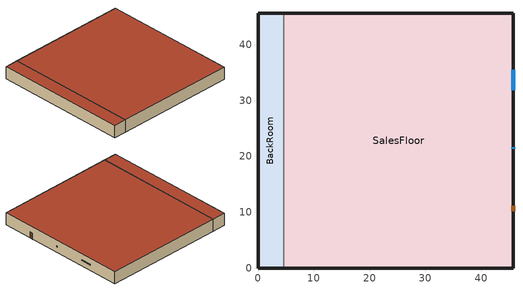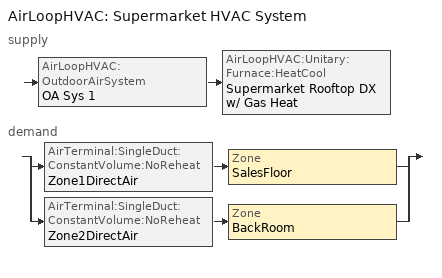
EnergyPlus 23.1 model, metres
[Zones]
BackRoom
 floor ground (BotFloorConstruction): 0,0 0,45.72 4.57,45.72 4.57,0 z0
 wall outside (FaceBrkIns4LWConcBlkGyp_R-11): 4.57,45.72 0,45.72 0,0 4.57,0 z0:4.27
 wall to SalesFloor (IntWallConstruction): 4.57,0 4.57,45.72 z0:4.27
 roof outside (SlagFeltIns6LWConcGapAcoTile_R-11): 4.57,0 4.57,45.72 0,45.72 0,0 z4.27
SalesFloor
 floor ground (BotFloorConstruction): 4.57,0 4.57,45.72 45.72,45.72 45.72,0 z0
 wall outside (FaceBrkIns4LWConcBlkGyp_R-11): 4.57,0 45.72,0 45.72,45.72 4.57,45.72 z0:4.27
 window (WinLib_1001): 45.72,31.85 45.72,35.51 z1.98:2.29
 window (WinLib_2003): 45.72,21.33 45.72,21.64 z1.98:2.29
 door (DoorConstruction): 45.72,10.21 45.72,11.12 z0:2.13
 roof outside (SlagFeltIns6LWConcGapAcoTile_R-11): 45.72,0 45.72,45.72 4.57,45.72 4.57,0 z4.27
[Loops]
AirLoopHVAC 'Supermarket HVAC System'
 supply: AirLoopHVAC:OutdoorAirSystem 'OA Sys 1' > AirLoopHVAC:Unitary:Furnace:HeatCool 'Supermarket Rooftop DX w/ Gas Heat'
 demand: split
  | AirTerminal:SingleDuct:ConstantVolume:NoReheat 'Zone1DirectAir' > Zone 'SalesFloor'
  | AirTerminal:SingleDuct:ConstantVolume:NoReheat 'Zone2DirectAir' > Zone 'BackRoom'
[Building]
None: Loads convergence tolerance value=0.04; Maximum number of warmup days=50; Minimum number of warmup days=6; North axis=0; Solar distribution=MinimalShadowing; Temperature convergence tolerance value=0.4; Terrain=Suburbs
[Site:GroundTemperature:BuildingSurface]
21, 21.5, 22, 22.2, 22.2, 22.2, 22.2, 22.2, 22.2, 22, 21.5, 21
[Site:Location]
Miami Intl Ap_FL_USA Design_Conditions: Elevation=11; Latitude=25.82; Longitude=-80.3; Time zone=-5
[SizingPeriod:DesignDay] Barometric pressure=101193; Day of month=21; Daylight saving time indicator=No; Humidity condition type=WetBulb; Rain indicator=No; Snow indicator=No; Solar model indicator=ASHRAEClearSky
Name | Daily dry bulb temperature range | Day type | Maximum dry bulb temperature | Month | Sky clearness | Wetbulb or dewpoint at maximum dry bulb | Wind direction | Wind speed
Miami Intl Ap Ann Clg .4% Condns DB=>MWB | 6.7 | SummerDesignDay | 33.2 | 7 | 1 | 25.3 | 140 | 4.5
Miami Intl Ap Ann Htg 99.6% Condns DB | 0 | WinterDesignDay | 8.7 | 1 | 0 | 8.7 | 340 | 3.8
[Construction]
BotFloorConstruction: StoreSlab
DoorConstruction: WoodForDoor
FaceBrkIns4LWConcBlkGyp_R-11: HF-A2, R-11, HF-C2, HF-E1
FurnitureConstruction: FurnitureMaterial
IntWallConstruction: GypForInterior, AirGap, ConcForInterior, AirGap, GypForInterior
SlagFeltIns6LWConcGapAcoTile_R-11: HF-E2, HF-E3, R-11, HF-C15, AirGap, HF-E5
WinLib_1001: CLEAR 6MM
WinLib_2003: CLEAR 6MM, AIR 6MM, CLEAR 6MM
[Material] Thermal absorptance=0.9
Name | Conductivity | Density | Roughness | Solar absorptance | Specific heat | Thickness | Visible absorptance
ConcForInterior | 0.5708 | 609 | Smooth | 0.65 | 837 | 0.2033 | 0.65
FurnitureMaterial | 11 | 544.62 | MediumSmooth | 0.78 | 1210 | 0.1 | 0.78
GypForInterior; HF-E1 | 0.7264 | 1602 | Smooth | 0.92 | 837 | 0.0191 | 0.92
HF-A2 | 1.332 | 2082 | Smooth | 0.93 | 920 | 0.1016 | 0.93
HF-C2 | 0.3805 | 609 | Smooth | 0.65 | 837 | 0.1015 | 0.65
HF-C15 | 0.173 | 641 | Smooth | 0.65 | 837 | 0.1524 | 0.65
HF-E2 | 1.436 | 881 | Smooth | 0.55 | 1674 | 0.0127 | 0.55
HF-E3 | 0.1903 | 1121 | Smooth | 0.75 | 1674 | 0.0095 | 0.75
HF-E5 | 0.0605 | 481 | Smooth | 0.32 | 837 | 0.0191 | 0.32
StoreSlab | 1.73 | 2243 | Smooth | 0.65 | 837 | 0.1524 | 0.65
WoodForDoor | 0.1211 | 593 | Smooth | 0.78 | 2510 | 0.0635 | 0.78
[Material:AirGap]
AirGap: Thermal resistance=0.1762
[Material:NoMass]
R-11: Roughness=Rough; Solar absorptance=0.75; Thermal absorptance=0.9; Thermal resistance=1.935938; Visible absorptance=0.75
[WindowMaterial:Gas]
AIR 6MM: Gas type=Air; Thickness=0.0063
[WindowMaterial:Glazing]
CLEAR 6MM: Back side infrared hemispherical emissivity=0.84; Back side solar reflectance at normal incidence=0.071; Back side visible reflectance at normal incidence=0.08; Conductivity=0.9; Front side infrared hemispherical emissivity=0.84; Front side solar reflectance at normal incidence=0.071; Front side visible reflectance at normal incidence=0.08; Infrared transmittance at normal incidence=0; Optical data type=SpectralAverage; Solar transmittance at normal incidence=0.775; Thickness=0.006; Visible transmittance at normal incidence=0.881
[AirLoopHVAC]
Supermarket HVAC System: Design supply air flow rate=5.5
[AirLoopHVAC:Unitary:Furnace:HeatCool]
Supermarket Rooftop DX w/ Gas Heat: Availability schedule=FanAndCoilAvailSched; Controlling zone or thermostat location=SalesFloor; Cooling coil=Furnace ACDXCoil 1; Cooling supply air flow rate=5.5; Dehumidification control type=CoolReheat; Fan placement=BlowThrough; Heating coil=Furnace Heating Coil 1; Heating supply air flow rate=5.5; Maximum supply air temperature=80; No load supply air flow rate=5.5; Reheat coil=Humidistat Reheat Coil 1; Supply air fan operating mode schedule=ContinuousFanSchedule; Supply fan=Supply Fan 1
[AirTerminal:SingleDuct:ConstantVolume:NoReheat] Availability schedule=FanAndCoilAvailSched
Name | Maximum air flow rate
Zone1DirectAir | 5.225
Zone2DirectAir | 0.275
[AvailabilityManager:Scheduled]
Name | Schedule
Furnace 1 Avail | FanAndCoilAvailSched
Outdoor Air 1 Avail | OutdoorAirAvailSched
[Coil:Cooling:DX:SingleSpeed]
Furnace ACDXCoil 1: 2023 rated evaporator fan power per volume flow rate=934.4; Availability schedule=FanAndCoilAvailSched; Energy input ratio function of flow fraction curve=WindACEIRFFF; Energy input ratio function of temperature curve=WindACEIRFT; Gross rated cooling cop=3; Gross rated sensible heat ratio=0.8; Gross rated total cooling capacity=100000; Latent capacity time constant=45; Maximum cycling rate=3; Nominal time for condensate removal to begin=1000; Part load fraction correlation curve=WindACPLFFPLR; Rated air flow rate=5.5; Ratio of initial moisture evaporation rate and steady state latent capacity=1.5; Total cooling capacity function of flow fraction curve=WindACCoolCapFFF; Total cooling capacity function of temperature curve=WindACCoolCapFT
[Coil:Heating:Fuel] Availability schedule=FanAndCoilAvailSched; Burner efficiency=0.8; Fuel type=NaturalGas; Nominal capacity=100000
Furnace Heating Coil 1; Humidistat Reheat Coil 1
[Controller:OutdoorAir]
OA Controller 1: Economizer control action type=ModulateFlow; Economizer control type=NoEconomizer; Lockout type=NoLockout; Maximum outdoor air flow rate=1.4; Minimum limit type=FixedMinimum; Minimum outdoor air flow rate=0.25; Minimum outdoor air schedule=OAFractionSched
[ElectricEquipment] Design level calculation method=EquipmentLevel; Fraction lost=0
Name | Design level | Fraction latent | Fraction radiant | Schedule | Zone or zonelist or space or spacelist
BackRoom ElecEq 1 | 150 | 0 | 0.25 | Elec_Equip_Sch | BackRoom
SalesFloor ElecEq 1 | 1500 | 0 | 0.1 | Register_Equip_Sch | SalesFloor
SalesFloor ElecEq 2 | 15000 | 0.05 | 0.4 | Bakery_Equip_Sch | SalesFloor
SalesFloor ElecEq 3 | 600 | 0 | 0.25 | Elec_Equip_Sch | SalesFloor
[Fan:OnOff]
Supply Fan 1: Availability schedule=FanAndCoilAvailSched; Fan total efficiency=0.7; Maximum flow rate=5.5; Motor efficiency=0.9; Motor in airstream fraction=1; Pressure rise=600
[InternalMass] Construction=FurnitureConstruction
Name | Zone or zonelist | Surface area
BackRoom_Furniture1; BackRoom_Furniture2 | BackRoom | 95
SalesFloor_Furniture1; SalesFloor_Furniture2 | SalesFloor | 845
[Lights] Design level calculation method=LightingLevel; End use subcategory=GeneralLights; Fraction radiant=0.37; Fraction replaceable=0; Fraction visible=0.18; Return air fraction=0; Schedule=Lighting_Sch
Name | Lighting level | Zone or zonelist or space or spacelist
BackRoom Lights 1 | 1500 | BackRoom
SalesFloor Lights 1 | 45000 | SalesFloor
[People] Activity level schedule=Activity_Shopping_Sch; Fraction radiant=0.2; Number of people calculation method=People; Number of people schedule=People_Shopping_Sch
Name | Number of people | Zone or zonelist or space or spacelist
BackRoom People 1 | 10 | BackRoom
SalesFloor People 1 | 150 | SalesFloor
[Refrigeration:Case] Zone=SalesFloor; Rated ambient relative humidity=55; Rated ambient temperature=23.88; Rated runtime fraction=0.85
Name | Anti sweat heater control type | Availability schedule | Case anti sweat heater power per unit length | Case defrost drip down schedule | Case defrost power per unit length | Case defrost schedule | Case defrost type | Case height | Case length | Case lighting schedule | Case operating temperature | Design evaporator temperature or brine inlet temperature | Fraction of anti sweat heater energy to case | Fraction of lighting energy to case | Humidity at zero anti sweat heater energy | Latent case credit curve | Latent case credit curve type | Operating case fan power per unit length | Rated latent heat ratio | Rated total cooling capacity per unit length | Refrigerated case restocking schedule | Standard case fan power per unit length | Standard case lighting power per unit length | Under case hvac return air fraction | Case credit fraction schedule | Defrost energy correction curve | Defrost energy correction curve type | Minimum anti sweat heater power per unit length
FishDisplayCase | None | CaseCleanedOnMonday | 0 | CaseDripDownSched | 0 | CaseDefrostSched | OffCycle | 0 | 15 | CaseLightingSched | 1.1 | -6.67 | 0.2 | 0.9 | 0 | RHCubic_LatentEnergyMult | RelativeHumidityMethod | 0 | 0.1 | 288.4 | CaseStockingSched | 0 | 41.56 | 0.05
GlassDoorFrozenFoodA | HeatBalanceMethod | CaseOperatingSched | 218.7 | CaseDripDownSched2 | 1106.5 | CaseDefrostSched2 | HotGasWithTemperatureTermination | 1.5 | 3.97 | CaseLightingSched | -23.3 | -26.7 | 0.2 | 1 | 1.5 | SingleShelfHorizontal_LatentEnergyMult | CaseTemperatureMethod | 57.9 | 0.13 | 615.8 | CaseStockingSched | 57.9 | 99.8 | 0.1 | CaseCreditReductionSched | SingleShelfHorizontal_DefrostEnergyMult | CaseTemperatureMethod | 0
GlassDoorFrozenFoodB | HeatBalanceMethod | CaseOperatingSched | 218.7 | CaseDripDownSched4 | 1106.5 | CaseDefrostSched4 | HotGasWithTemperatureTermination | 1.5 | 3.97 | CaseLightingSched | -23.3 | -26.7 | 0.2 | 1 | 1.5 | SingleShelfHorizontal_LatentEnergyMult | CaseTemperatureMethod | 57.9 | 0.13 | 615.8 | CaseStockingSched | 57.9 | 99.8 | 0.1 | CaseCreditReductionSched | SingleShelfHorizontal_DefrostEnergyMult | CaseTemperatureMethod | 0
GlassDoorFrozenFoodC | HeatBalanceMethod | CaseOperatingSched | 218.7 | CaseDripDownSched5 | 1106.5 | CaseDefrostSched5 | HotGasWithTemperatureTermination | 1.5 | 3.97 | CaseLightingSched | -23.3 | -26.7 | 0.2 | 1 | 1.5 | SingleShelfHorizontal_LatentEnergyMult | CaseTemperatureMethod | 57.9 | 0.13 | 615.8 | CaseStockingSched | 57.9 | 99.8 | 0.1 | CaseCreditReductionSched | SingleShelfHorizontal_DefrostEnergyMult | CaseTemperatureMethod | 0
MeatDisplayCase | Linear | CaseCleanedOnTuesday | 13.2 | CaseDripDownSched2 | 585.8 | CaseDefrostSched2 | ElectricWithTemperatureTermination | 1.5 | 26 | CaseLightingSched | -4.4 | -9.4 | 0.2 | 0.9 | 35 | SingleShelfHorizontal_LatentEnergyMult | CaseTemperatureMethod | 47.2 | 0.1 | 456.6 | CaseStockingSched | 47.2 | 86.8 | 0.05 |  | SingleShelfHorizontal_DefrostEnergyMult | CaseTemperatureMethod | 0
MultiDeckDairyAndDeliCase | None | CaseOperatingSched | 0 | CaseDripDownSched3 | 0 | CaseDefrostSched3 | OffCycle | 0 | 12 | CaseLightingSched | -1.1 | -9.4 | 0.2 | 0.77 | 0 | MultiShelfVertical_LatentEnergyMult | CaseTemperatureMethod | 78.7 | 0.3 | 1890 | CaseStockingSched | 78.7 | 307.3 | 0.05 | DairyCaseCreditReductionSched |  |  | 0
OpenWellIceCreamDisplayCase | Linear | CaseCleanedOnMonday | 70 | CaseDripDownSched | 76.5 | CaseDefrostSched | HotGas | 1.5 | 14.6 | CaseLightingSched | -34.4 | -37.2 | 0.2 | 0.9 | 35 | SingleShelfHorizontal_LatentEnergyMult | CaseTemperatureMethod | 28.7 | 0.08 | 441.6 | CaseStockingSched | 28.7 | 42.7 | 0.05 | CaseCreditReductionSched |  |  | 0
SelfContainedDisplayCase | None | CaseOperatingSched | 0 |  | 0 |  | None | 0 | 10 | LightingOnSched | 13 |  | 0 | 0.9 | 0 | MultiShelfVertical_LatentEnergyMult | CaseTemperatureMethod | 40 | 0.08 | 1000 | SelfContainedCaseStockingSched | 40 | 75 | 0
[Refrigeration:CaseAndWalkInList]
Name | Case or walkin name 1 | Case or walkin name 2 | Case or walkin name 3 | Case or walkin name 4 | Case or walkin name 5
LowTempCaseList | OpenWellIceCreamDisplayCase | GlassDoorFrozenFoodA | GlassDoorFrozenFoodB | GlassDoorFrozenFoodC | WalkInFreezer
MediumTempCaseList | FishDisplayCase | MeatDisplayCase | MultiDeckDairyAndDeliCase
[Refrigeration:Compressor] Rated subcooling=0
Name | End use subcategory | Rated return gas temperature | Refrigeration compressor capacity curve | Refrigeration compressor power curve | Rated superheat
LowTempHSComp01; LowTempHSComp02; LowTempHSComp03; LowTempHSComp04 | LowTempHiStageCompressors | 20 | 2DC-3.2-4SU_qcurv | 2DC-3.2-4SU_pwrcurv
LowTempLSComp01; LowTempLSComp02; LowTempLSComp03 | LowTempLowStageCompressors |  | 4VCS-6.2-2NU_qcurv | 4VCS-6.2-2NU_pwrcurv | 10
MedTempComp01; MedTempComp02; MedTempComp03 | MedTempCompressors | 20 | 4DC-5.2-4SU_qcurv | 4DC-5.2-4SU_pwrcurv
SelfContainedComp | SelfContainedCompressor | 20 | 2DC-2.2-4SU_qcurv | 2DC-2.2-4SU_pwrcurv
[Refrigeration:CompressorList]
Name | Refrigeration compressor name 1 | Refrigeration compressor name 2 | Refrigeration compressor name 3 | Refrigeration compressor name 4
LowTempHiStageCompressorList | LowTempHSComp01 | LowTempHSComp02 | LowTempHSComp03 | LowTempHSComp04
LowTempLowStageCompressorList | LowTempLSComp01 | LowTempLSComp02 | LowTempLSComp03
MediumTempCompressorList | MedTempComp01 | MedTempComp02 | MedTempComp03
SelfContainedCompressorList | SelfContainedComp
[Refrigeration:Condenser:AirCooled] Minimum fan air flow ratio=0.25; Rated subcooling temperature difference=0
Name | Condenser fan speed control type | End use subcategory | Rated effective total heat rejection rate curve | Rated fan power
LowTempCondenser | TwoSpeed | LowTempCondenser | LowTempCondenserHRCurve | 2600
MediumTempCondenser | VariableSpeed | MediumTempCondenser | MediumTempCondenserHRCurve | 4000
SelfContainedCondenser | Fixed | SelfContainedCondenser | SelfContainedCondenserHRCurve | 175
[Refrigeration:System] Minimum condensing temperature=25; Refrigeration system working fluid type=R22; Suction temperature control type=ConstantSuctionTemperature
Name | Compressor or compressorlist | End use subcategory | High stage compressor or compressorlist | Intercooler type | Number of compressor stages | Refrigerated case or walkin or caseandwalkinlist | Refrigeration condenser | Shell and coil intercooler effectiveness
LowTempSystem | LowTempLowStageCompressorList | LowTempRefrig | LowTempHiStageCompressorList | Shell-and-Coil Intercooler | 2 | LowTempCaseList | LowTempCondenser | 0.75
MediumTempSystem | MediumTempCompressorList | MediumTempRefrig |  |  |  | MediumTempCaseList | MediumTempCondenser
SelfContainedSystem | SelfContainedCompressorList | SelfContainedRefrig |  |  |  | SelfContainedDisplayCase | SelfContainedCondenser
[Refrigeration:WalkIn]
WalkInFreezer: Availability schedule=CaseOperatingSched; Defrost control type=TimeSchedule; Defrost drip down schedule=CaseDripDownSched3; Defrost power=5512; Defrost schedule=CaseDefrostSched3; Defrost type=Electric; Heating power schedule=CaseOperatingSched; Insulated floor surface area=13; Insulated floor u value=0.207; Lighting schedule=CaseLightingSched2; Operating temperature=-2.22; Rated circulation fan power=0; Rated coil cooling capacity=4690; Rated cooling coil fan power=735; Rated cooling source temperature=-6.67; Rated total heating power=0; Rated total lighting power=120; Restocking schedule=WalkInStockingSched; Zone name 1=BackRoom; Area of stocking doors facing zone 1=2; Height of stocking doors facing zone 1=2; Insulated surface u value facing zone 1=0.235; Stocking door opening protection type facing zone 1=StripCurtain; Stocking door opening schedule name facing zone 1=WIStockDoorOpenSch; Total insulated surface area facing zone 1=43.4
[ThermostatSetpoint:DualSetpoint]
DualSetPoint: Cooling setpoint temperature schedule=Cooling Setpoints; Heating setpoint temperature schedule=Heating Setpoints
[Zone] Ceiling height=4.266992; Floor area=Autocalculate; Multiplier=1; Type=1; Volume=Autocalculate; Zone inside convection algorithm=TARP
BackRoom; SalesFloor
[ZoneControl:Thermostat]
SalesFloor Thermostat: Zone or zonelist=SalesFloor; Control 1=DualSetPoint; Control type schedule=Zone Control Type Sched
[Zone equipment]
SalesFloor: Zone1DirectAir
BackRoom: Zone2DirectAir
[Curve:Bicubic]
Name | Maximum value of x | Maximum value of y | Minimum value of x | Minimum value of y | Coefficient1 constant | Coefficient2 x | Coefficient3 x 2 | Coefficient4 y | Coefficient5 y 2 | Coefficient6 x y | Coefficient7 x 3 | Coefficient8 y 3 | Coefficient9 x 2 y | Coefficient10 x y 2
2DC-2.2-4SU_pwrcurv | -5 | 55 | -30 | 20 | 578.372 | -86.6845 | -2.57329 | 106.296 | -0.994516 | 3.80372 | -0.0197887 | 0.00503063 | 0.0405677 | -0.0167192
2DC-2.2-4SU_qcurv | -5 | 55 | -30 | 20 | 17657.1 | 614.86 | 7.72838 | -133.853 | -0.426636 | -3.96196 | 0.0346091 | 0.00179923 | -0.0423025 | -0.001345
2DC-3.2-4SU_pwrcurv | 12.5 | 63 | -30 | 20 | 221.615 | -124.318 | -3.84316 | 117.807 | -1.18486 | 4.72857 | -0.0323678 | 0.00601008 | 0.057995 | -0.0223326
2DC-3.2-4SU_qcurv | 12.5 | 63 | -30 | 20 | 17493.4 | 642.151 | 8.63131 | -104.443 | -1.43171 | -4.57925 | 0.0416293 | 0.0113247 | -0.0567828 | -0.000122413
4DC-5.2-4SU_pwrcurv | -5 | 55 | -30 | 20 | 1223.21 | -126.636 | -3.54022 | 193.571 | -1.25338 | 6.07283 | -0.0242488 | 0.00335796 | 0.0569955 | -0.0182514
4DC-5.2-4SU_qcurv | -5 | 55 | -30 | 20 | 37159.6 | 1301.02 | 16.3367 | -291.05 | -0.593695 | -8.47659 | 0.0728742 | 0.00333252 | -0.0898347 | -0.00227144
4VCS-6.2-2NU_pwrcurv | -20 | 15 | -50 | -20 | 2924.14 | -148.985 | -5.41192 | 185.208 | -0.481603 | 5.21771 | -0.0406755 | -0.0158864 | 0.0357793 | -0.00251186
4VCS-6.2-2NU_qcurv | -20 | 15 | -50 | -20 | 47986 | 1723 | 21.1483 | -460.26 | 2.85295 | -12.51 | 0.0931778 | -0.0239766 | -0.0909564 | 0.0573015
[Curve:Biquadratic] Input unit type for x=Temperature; Input unit type for y=Temperature; Maximum value of x=23.88889; Maximum value of y=46.11111; Minimum value of x=12.77778; Minimum value of y=18; Output unit type=Dimensionless
Name | Coefficient1 constant | Coefficient2 x | Coefficient3 x 2 | Coefficient4 y | Coefficient5 y 2 | Coefficient6 x y
WindACCoolCapFT | 0.942588 | 0.00954335 | 0.00068377 | -0.0110427 | 5.249e-06 | -9.72e-06
WindACEIRFT | 0.342414 | 0.034885 | -0.0006237 | 0.00497722 | 0.000437951 | -0.000728028
[Curve:Cubic]
Name | Maximum value of x | Minimum value of x | Coefficient1 constant | Coefficient2 x | Coefficient3 x 2 | Coefficient4 x 3
MultiShelfVertical_LatentEnergyMult | 20 | -35 | 0.0265263 | 0.00107803 | -6.02558e-05 | 1.23732e-06
RHCubic_LatentEnergyMult | 80 | 17.32 | -0.4641 | 0.0268 | 0 | 0
SingleShelfHorizontal_DefrostEnergyMult | 20 | -35 | 0.0236322 | 0.0006232 | 2.83282e-05 | 4.40351e-07
SingleShelfHorizontal_LatentEnergyMult | 20 | -35 | 0.0203756 | 0.000243779 | 1.14001e-05 | 1.81142e-07
[Curve:Linear] Maximum value of x=22.2; Minimum value of x=11; Coefficient1 constant=0
Name | Coefficient2 x
LowTempCondenserHRCurve | 2090
MediumTempCondenserHRCurve | 3150
SelfContainedCondenserHRCurve | 800
[Curve:Quadratic]
Name | Maximum value of x | Minimum value of x | Coefficient1 constant | Coefficient2 x | Coefficient3 x 2
WindACCoolCapFFF | 1.5 | 0.5 | 0.8 | 0.2 | 0
WindACEIRFFF | 1.5 | 0.5 | 1.1552 | -0.1808 | 0.0256
WindACPLFFPLR | 1 | 0 | 0.85 | 0.15 | 0
[Schedule:Compact]
Activity_Shopping_Sch: Through: 12/31, For: AllDays, Until: 24:00, 105
Bakery_Equip_Sch: Through: 12/31, For: Weekdays SummerDesignDay WinterDesignDay, Until: 4:00, 0, Until: 18:00, 1, Until: 24:00, 0, For: Saturday, Until: 4:00, 0, Until: 18:00, 1, Until: 24:00, 0, For: AllOtherDays, Until: 4:00, 0, Until: 18:00, 1, Until: 24:00, 0
CaseCleanedOnMonday: Through: 12/31, For: Monday, Until: 5:00, 1, Until: 7:00, 0, Until: 24:00, 1, For: AllOtherDays, Until: 24:00, 1
CaseCleanedOnTuesday: Through: 12/31, For: Tuesday, Until: 5:00, 1, Until: 7:00, 0, Until: 24:00, 1, For: AllOtherDays, Until: 24:00, 1
CaseCreditReductionSched: Through: 12/31, For:AllDays, Interpolate:No, Until: 7:00, 0.2, Until: 21:00, 1, Until: 24:00, 0.2
CaseDefrostSched: Through: 12/31, For:AllDays, Interpolate:Average, Until: 4:00, 0, Until: 4:17, 1, Until: 14:00, 0, Until: 14:17, 1, Until: 24:00, 0
CaseDefrostSched2: Through: 12/31, For:AllDays, Interpolate:Average, Until: 08:00, 0, Until: 08:17, 1, Until: 18:00, 0, Until: 18:17, 1, Until: 24:00, 0
CaseDefrostSched3: Through: 12/31, For:AllDays, Interpolate:Average, Until: 11:00, 0, Until: 11:20, 1, Until: 23:00, 0, Until: 23:20, 1, Until: 24:00, 0
CaseDefrostSched4: Through: 12/31, For:AllDays, Interpolate:Average, Until: 07:00, 0, Until: 07:17, 1, Until: 17:00, 0, Until: 17:17, 1, Until: 24:00, 0
CaseDefrostSched5: Through: 12/31, For:AllDays, Interpolate:Average, Until: 06:00, 0, Until: 06:17, 1, Until: 16:00, 0, Until: 16:17, 1, Until: 24:00, 0
CaseDripDownSched: Through: 12/31, For:AllDays, Interpolate:Average, Until: 4:00, 0, Until: 4:22, 1, Until: 14:00, 0, Until: 14:22, 1, Until: 24:00, 0
CaseDripDownSched2: Through: 12/31, For:AllDays, Interpolate:Average, Until: 08:00, 0, Until: 08:22, 1, Until: 18:00, 0, Until: 18:22, 1, Until: 24:00, 0
CaseDripDownSched3: Through: 12/31, For:AllDays, Interpolate:Average, Until: 11:00, 0, Until: 11:30, 1, Until: 23:00, 0, Until: 23:30, 1, Until: 24:00, 0
CaseDripDownSched4: Through: 12/31, For:AllDays, Interpolate:Average, Until: 07:00, 0, Until: 07:22, 1, Until: 17:00, 0, Until: 17:22, 1, Until: 24:00, 0
CaseDripDownSched5: Through: 12/31, For:AllDays, Interpolate:Average, Until: 06:00, 0, Until: 06:22, 1, Until: 16:00, 0, Until: 16:22, 1, Until: 24:00, 0
CaseLightingSched: Through: 12/31, For: AllDays, Until: 6:00, 0, Until: 21:00, 1, Until: 24:00, 0
CaseLightingSched2: Through: 12/31, For: AllDays, Until: 6:00, 0, Until: 7:00, 1, Until: 11:00, 0, Until: 13:00, 0.5, Until: 19:00, 0, Until: 20:00, 1, Until: 24:00, 0
CaseOperatingSched; ContinuousFanSchedule; FanAndCoilAvailSched; LightingOnSched; OutdoorAirAvailSched: Through: 12/31, For: AllDays, Until: 24:00, 1
CaseStockingSched: Through: 12/31, For: AllDays, Until: 13:00, 0, Until: 14:00, 50, Until: 15:00, 35, Until: 24:00, 0
Cooling Setpoints: Through: 12/31, For: AllDays, Until: 24:00, 24
DairyCaseCreditReductionSched: Through: 12/31, For:AllDays, Interpolate:No, Until: 7:00, 0.2, Until: 21:00, 0.6, Until: 24:00, 0.2
Elec_Equip_Sch: Through: 12/31, For: Weekdays SummerDesignDay WinterDesignDay, Until: 8:00, 0.5, Until: 18:00, 1, Until: 24:00, 0.5, For: Saturday, Until: 8:00, 0.5, Until: 18:00, 1, Until: 24:00, 0.5, For: AllOtherDays, Until: 8:00, 0.5, Until: 18:00, 1, Until: 24:00, 0.5
Heating Setpoints: Through: 12/31, For: AllDays, Until: 24:00, 22
Lighting_Sch: Through: 12/31, For: Weekdays SummerDesignDay WinterDesignDay, Until: 4:00, 0.2, Until: 7:00, 0.3, Until: 21:00, 1, Until: 22:00, 0.3, Until: 24:00, 0.2, For: Saturday, Until: 4:00, 0.2, Until: 7:00, 0.3, Until: 21:00, 1, Until: 22:00, 0.3, Until: 24:00, 0.2, For: AllOtherDays, Until: 4:00, 0.2, Until: 7:00, 0.3, Until: 21:00, 1, Until: 22:00, 0.3, Until: 24:00, 0.2
OAFractionSched: Through: 12/31, For: AllDays, Until: 6:00, 0, Until: 20:00, 1, Until: 24:00, 0
People_Shopping_Sch: Through: 12/31, For: Weekdays SummerDesignDay WinterDesignDay, Until: 8:00, 0.02, Until: 20:00, 1, Until: 24:00, 0.04, For: Saturday, Until: 8:00, 0.01, Until: 18:00, 1, Until: 24:00, 0.05, For: AllOtherDays, Until: 8:00, 0.01, Until: 18:00, 0.75, Until: 24:00, 0.01
Register_Equip_Sch: Through: 12/31, For: Weekdays SummerDesignDay WinterDesignDay, Until: 8:00, 0, Until: 19:00, 1, Until: 24:00, 0, For: Saturday, Until: 8:00, 0, Until: 19:00, 1, Until: 24:00, 0, For: AllOtherDays, Until: 8:00, 0, Until: 19:00, 1, Until: 24:00, 0
SelfContainedCaseStockingSched: Through: 12/31, For: AllDays, Until: 6:00, 0, Until: 7:00, 50, Until: 9:00, 70, Until: 10:00, 80, Until: 11:00, 70, Until: 13:00, 50, Until: 14:00, 80, Until: 15:00, 90, Until: 16:00, 80, Until: 24:00, 0
WIStockDoorOpenSch: Through: 12/31, For: AllDays, Interpolate:No, Until: 7:00, 0.02, Until: 21:00, 0.2, Until: 24:00, 0.02
WalkInStockingSched: Through: 12/31, For: Tuesday Friday, Until: 4:00, 0, Until: 5:00, 725, Until: 6:00, 417, Until: 7:00, 290, Until: 24:00, 0, For: AllOtherDays, Until: 4:00, 0, Until: 5:00, 125, Until: 6:00, 117, Until: 7:00, 90, Until: 19:00, 0, Until: 20:00, 125, Until: 21:00, 117, Until: 22:00, 90, Until: 24:00, 0
Zone Control Type Sched: Through: 12/31, For: AllDays, Until: 24:00, 4
